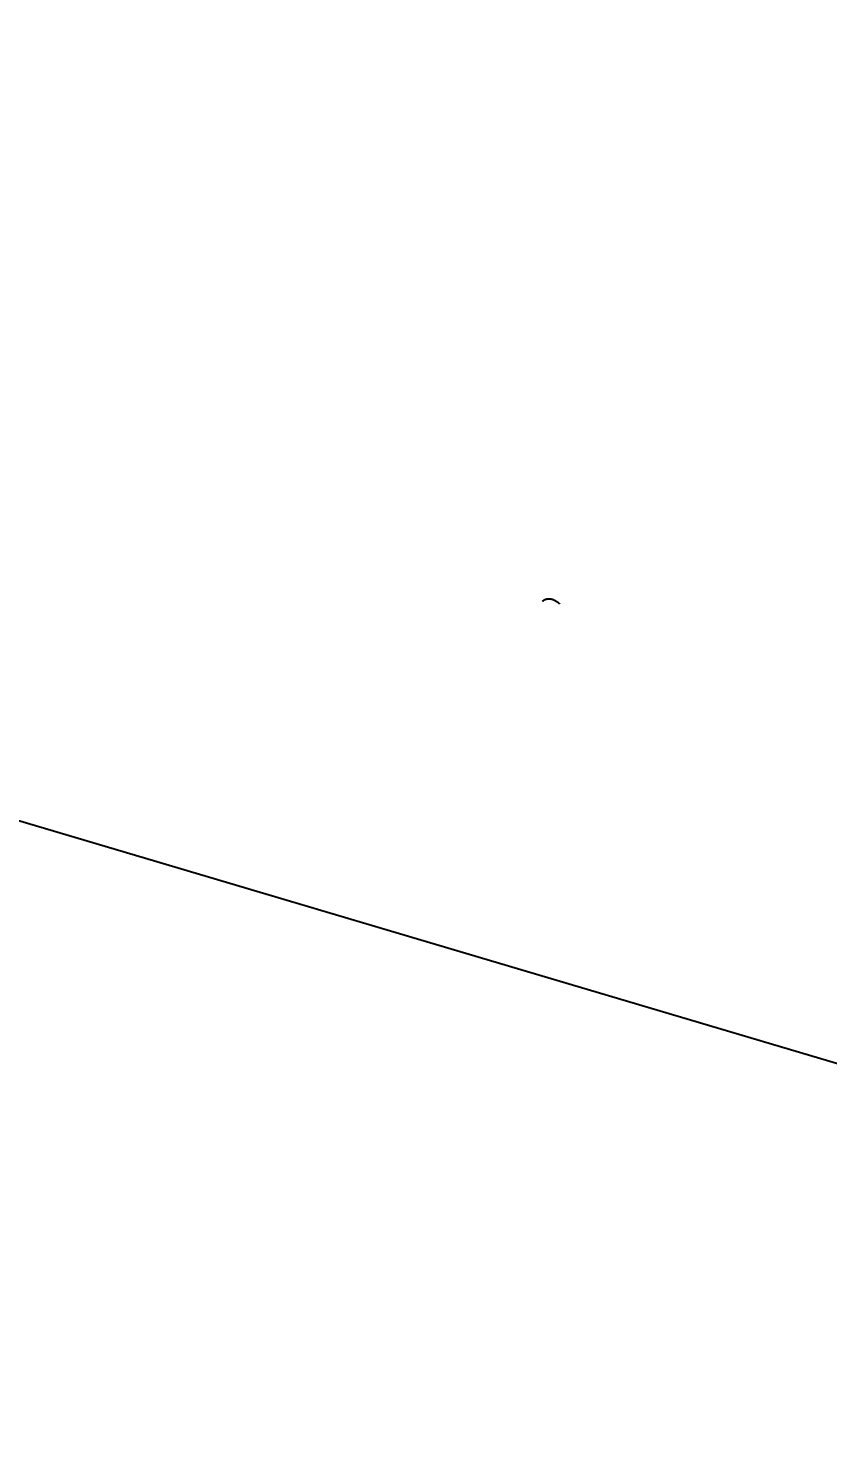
# Model space of a CAD drawing. Header units: millimetres. Extents: x 13669 to 217197, y -88248 to 24578.
# Drawn here: x 68768 to 69668, y -42370 to -40768 of the extents above; entities that cross this region are included whole.
import ezdxf

# ---------------------------------------------------------------- set-up
doc = ezdxf.new("R2010")
doc.units = ezdxf.units.MM
doc.layers.add('1', color=7, linetype='Continuous')
doc.styles.get("Standard").update_dxf_attribs({"font": 'arial.ttf'})
doc.dimstyles.new('DIMSTYLE24', dxfattribs={"dimtxt": 3.2, "dimasz": 1, "dimexe": 2.54, "dimexo": 0, "dimgap": 1.6, "dimtad": 1, "dimdec": 4, "dimzin": 0, "dimdsep": 46, "dimtxsty": 'Standard', "dimblk1": 'OPEN', "dimblk2": 'OPEN', "dimsah": 1, "dimcen": 0.09, "dimadec": 0, "dimazin": 0, "dimtfac": 1, "dimtdec": 4, "dimtmove": 0, "dimatfit": 3, "dimldrblk": 'OPEN', "dimfxl": 1, "dimtvp": 1, "dimtolj": 1, "dimtzin": 0, "dimarcsym": 0})
doc.dimstyles.new('ISO-25', dxfattribs={"dimtxt": 2.5, "dimasz": 2.5, "dimexe": 1.25, "dimexo": 0.625, "dimtad": 1, "dimtxsty": 'Standard', "dimcen": 2.5, "dimadec": 0, "dimazin": 0, "dimtfac": 1, "dimtmove": 0, "dimatfit": 3, "dimfxl": 1, "dimarcsym": 0})

# ---------------------------------------------------------------- blocks, each defined once
blk = doc.blocks.new('_OPEN')
at = {"color": 0, "linetype": 'ByBlock'}
for q in [(-3.128, 0.562), (-3.128, -0.562), (-3, 0)]:
    blk.add_line((0, 0), q, dxfattribs=at)
blk = doc.blocks.new('*D288')
at = {"layer": '1', "color": 0, "linetype": 'Continuous', "lineweight": -2, "transparency": 16777216}
blk.add_line((66642.6, -41825.2), (66526.7, -42216.1), dxfattribs=at)
blk.add_arc((66878.8, -41028.8), 1237.2, 253.504, 39.9244, dxfattribs=at)
at = {"layer": 'Defpoints', "color": 0, "linetype": 'Continuous', "transparency": 16777216}
for p in [(68126.2, -36823), (69529.8, -38808.5), (67320.2, -40659.1), (66642.6, -41825.2), (67540, -42074.5)]:
    blk.add_point(p, dxfattribs=at)
at = {"layer": '1', "color": 0, "linetype": 'Continuous', "lineweight": -2, "transparency": 16777216, "xscale": 0.5, "yscale": 0.5, "zscale": 0.5}
for p, rotation in [((67827.3, -40234.4), 129.9359331024963), ((66527.1, -42214.9), 163.4923931750269)]:
    blk.add_blockref('_OPEN', p, dxfattribs=dict(at, rotation=rotation))
at = {"layer": '1', "color": 0, "linetype": 'Continuous', "transparency": 16777216, "insert": (68093.4, -41255.7), "char_height": 1.6, "attachment_point": 5, "rotation": 79.4176}
blk.add_mtext('\\A1;146°', dxfattribs=at)
blk = doc.blocks.new('*D291')
at = {"color": 0, "lineweight": -2, "transparency": 16777216}
for p, q in [((68095, -36934.9), (71100.1, -37827.1)), ((71070.5, -37922.6), (69891.7, -41892.7)), ((66859.3, -41096.7), (69864.5, -41988.9))]:
    blk.add_line(p, q, dxfattribs=at)
at = {"color": 0, "transparency": 16777216}
for points in [[(71054.5, -37917.9), (71086.4, -37927.4), (71098.9, -37826.8)], [(69875.8, -41887.9), (69907.7, -41897.4), (69863.3, -41988.6)]]:
    blk.add_solid(points, dxfattribs=at)
at = {"layer": 'Defpoints', "color": 0, "transparency": 16777216}
for p in [(68094.4, -36934.7), (66858.7, -41096.5), (69863.3, -41988.6)]:
    blk.add_point(p, dxfattribs=at)
at = {"color": 0, "transparency": 16777216, "insert": (70336.5, -39864.7), "char_height": 250, "attachment_point": 5, "rotation": 73.4639}
blk.add_mtext('4341,34', dxfattribs=at)

msp = doc.modelspace()

# ---------------------------------------------------------------- linework, layer by layer
at = {"layer": '1', "color": 7, "linetype": 'Continuous'}
msp.add_lwpolyline([(69347.2075377, -41413.0570154, -0.0245486221), (69348.1963827, -41412.3210907, -0.0245486221), (69349.268593, -41411.7028874, -0.0245486221), (69350.4138429, -41411.2083592, -0.0245486221), (69351.6211029, -41410.8422685, -0.0245486221), (69352.8787464, -41410.608141, -0.0245486221), (69354.1746617, -41410.5082317, -0.0245486221), (69355.4963683, -41410.5435025, -0.0245486221), (69356.8311375, -41410.7136138, -0.0245486221), (69358.1661148, -41411.0169274, -0.0245486221), (69359.4884436, -41411.4505222, -0.0245486221), (69360.7853892, -41412.0102225, -0.0245486221), (69362.0444611, -41412.6906379, -0.0245486221), (69363.253534, -41413.4852158, -0.0245486221), (69364.4009638, -41414.386304, -0.0245486221), (69365.4757, -41415.3852244, -0.0245486221), (69366.4673925, -41416.4723568, 1)], format="xyb", dxfattribs=at)

# ---------------------------------------------------------------- dimensions: what is measured, and where the dimension line sits
dim = msp.add_aligned_dim(p1=(68094.3747482, -36934.7274351), p2=(66858.7472795, -41096.5104442), distance=3134.1654015, dimstyle='ISO-25', override={"dimtxt": 250, "dimasz": 100})
dim.commit()
dim.dimension.update_dxf_attribs({"geometry": '*D291', "text_midpoint": (70336.4753982, -39864.7234613)})
dim = msp.add_angular_dim_2l(base=(67539.970122, -42074.4867966), line1=((66642.6207124, -41825.2450451), (68126.1743942, -36823.0030182)), line2=((67320.2042585, -40659.1239284), (69529.7727961, -38808.5225402)), dimstyle='DIMSTYLE24', override={"dimscale": 0.5, "dimdec": 0, "dimlfac": 65}, dxfattribs=at)
dim.commit()
dim.dimension.update_dxf_attribs({"geometry": '*D288', "text_midpoint": (68094.9567974, -41255.995933), "dimtype": 162})

doc.saveas('drawing.dxf')
